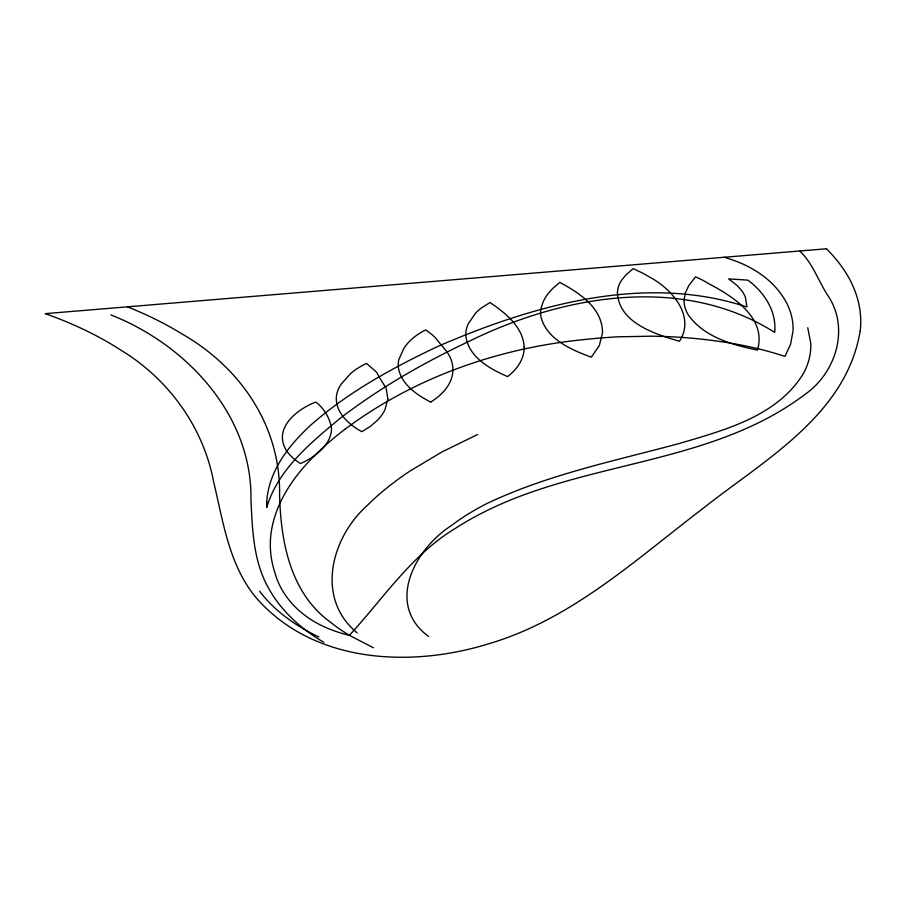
<?xml version="1.0" encoding="UTF-8"?>
<svg xmlns="http://www.w3.org/2000/svg" width="906" height="906" viewBox="0 0 906 906"><rect width="100%" height="100%" fill="white"/><g stroke="black" fill="none" stroke-linecap="round" stroke-linejoin="round"><path stroke-width="1.36" d="M860.156 331.041C846.193 415.401 763.679 460.248 702.433 508.866C635.491 559.851 571.154 619.545 488.549 643.826C413.227 667.201 319.682 663.781 261.8 603.906C229.875 571.414 223.839 524.359 213.68 482.037C203.374 427.145 168.607 379.116 121.042 350.248A338.436 188.267 0.4 0 0 45.3 313.646L826.521 248.765M345.333 428.968C413.521 378.187 496.205 348.765 580.486 339.965A369.218 205.402 0.4 0 1 618.13 336.805L651.607 336.183A302.321 168.176 0.4 0 1 684.936 337.644C718.809 340.294 752.66 345.707 784.981 356.409L790.621 344.087L792.988 331.143A165.968 92.333 0.4 0 0 787.416 304.586C777.722 284.79 759.285 270.645 739.194 262.468A107.905 60.023 0.4 0 0 724.256 257.259M477.666 434.506L442.253 451.788L410.35 470.814A424.427 236.104 0.4 0 0 382.038 491.913A328.142 182.548 0.4 0 0 367.576 505.197C331.336 537.179 314.937 598.277 357.168 632.83M110.86 314.903C186.24 344.461 252.253 414.846 250.962 499.58C252.332 529.614 253.34 561.256 268.527 588.107C281.154 611.12 301.358 629.138 323.816 642.286M373.408 647.733L349.931 635.638A212.321 118.108 0.4 0 1 330.226 622.014C290.113 592.898 280.679 541.21 279.603 494.778C280.577 425.673 240.396 367.156 181.325 333.521A338.436 188.267 0.4 0 0 127.452 306.828M430.724 402.083C417.428 395.231 403.193 385.73 398.934 370.52A77.327 43.024 0.4 0 1 398.753 359.761L403.623 348.889A79.887 44.439 0.4 0 1 425.741 329.886L432.139 334.744A72.559 40.362 0.4 0 1 438.685 341.958L446.601 351.358A88.199 49.06 0.4 0 1 430.701 402.071M428.549 636.454C385.095 604.415 414.88 549.161 450.86 525.944A272.117 151.381 0.4 0 1 486.952 503.521C547.654 474.608 613.974 461.075 678.526 443.702C723.815 430.327 776.646 416.737 803.169 373.94A174.19 96.897 0.4 0 0 810.734 343.125L807.744 327.745M799.704 250.985C813.305 263.725 818.594 282.094 828.888 297.066C849.5 329.773 835.411 373.159 805.026 394.382C710.576 465.763 583.668 460.271 480.826 513.691A328.685 182.853 0.4 0 0 455.786 528.107C411.743 554.619 383.408 598.356 349.32 635.389A106.523 59.264 0.4 0 1 328.108 628.458C303.601 618.583 281.993 598.809 274.926 572.751A277.632 154.45 0.4 0 1 270.668 552.343C267.7 520.101 283.929 489.557 304.733 466.08A455.945 253.646 0.4 0 1 345.345 428.968M259.58 591.233C269.694 604.495 282.479 615.559 296.466 624.574A203.25 113.069 0.4 0 0 318.878 636.963M826.442 248.788A266.307 148.142 0.4 0 1 860.213 331.041M266.726 502.286L266.715 507.473C277.995 469.467 310.373 443.079 339.716 418.674C379.829 387.666 424.223 362.502 469.988 340.871C563.158 295.288 682.252 274.008 774.743 332.4L774.936 328.957A156.444 87.033 0.4 0 0 772.15 311.675C767.733 298.889 758.65 288.165 747.914 280.147L728.673 278.878L736.952 285.367L741.527 290.43A68.788 38.267 0.4 0 1 745.457 297.508L746.94 306.987C644.812 273.284 534.042 304.948 438.832 345.967C393.238 367.451 348.312 391.902 310.373 425.458C288.618 445.605 268.335 471.494 266.726 502.286M684.075 299.75L684.211 303.601A80.464 44.756 0.4 0 0 688.571 315.345C704.324 337.179 732.365 344.892 757.45 350.09C767.031 317.689 732.546 296.047 708.232 283.453A77.101 42.888 0.4 0 0 697.688 277.791L695.502 276.851L688.73 285.752L685.514 292.468L684.075 299.75M331.46 427.791C331.879 436.59 326.806 444.563 320.679 450.441A87.61 48.731 0.4 0 1 305.277 461.267L300.588 463.555A68.731 38.233 0.4 0 1 286.239 450.191C272.899 428.334 297.043 409.093 315.752 402.071C324.065 408.187 329.614 417.825 331.46 427.791M617.416 291.936C618.186 322.695 654.97 334.031 679.443 341.279C695.989 316.001 671.21 288.153 649.172 276.874A134.734 74.949 0.4 0 0 640.723 272.174L633.113 268.652L625.865 274.971L621.357 280.554A67.554 37.576 0.4 0 0 618.402 286.772L617.416 291.936M524.178 346.647C524.551 358.776 516.964 369.58 507.575 376.579C489.602 368.799 467.383 356.522 465.786 334.642A76.093 42.333 0.4 0 1 468.481 323.431L475.661 313.023A73.035 40.623 0.4 0 1 481.267 308.063L489.999 302.525C505.48 313.012 522.762 326.647 524.178 346.647M602.479 333.215L599.308 345.582L591.301 357.202C571.29 349.739 546.42 339.331 540.848 316.421A71.925 40.011 0.4 0 1 542.15 304.88A88.256 49.094 0.4 0 1 547.688 294.144L552.479 288.686L559.795 282.389C579.614 293.034 602.864 308.176 602.479 333.215M387.881 398.98L384.948 409.806A88.562 49.264 0.4 0 1 377.677 420.022L370.611 426.205L361.902 431.698C349.286 424.812 335.82 413.249 336.319 397.564A73.986 41.155 0.4 0 1 341.347 383.929L350.475 373.714A78.799 43.839 0.4 0 1 366.545 363.419L376.171 371.834A43.964 24.451 0.4 0 1 378.855 376.647L386.092 388.085L387.881 398.98"/></g></svg>
